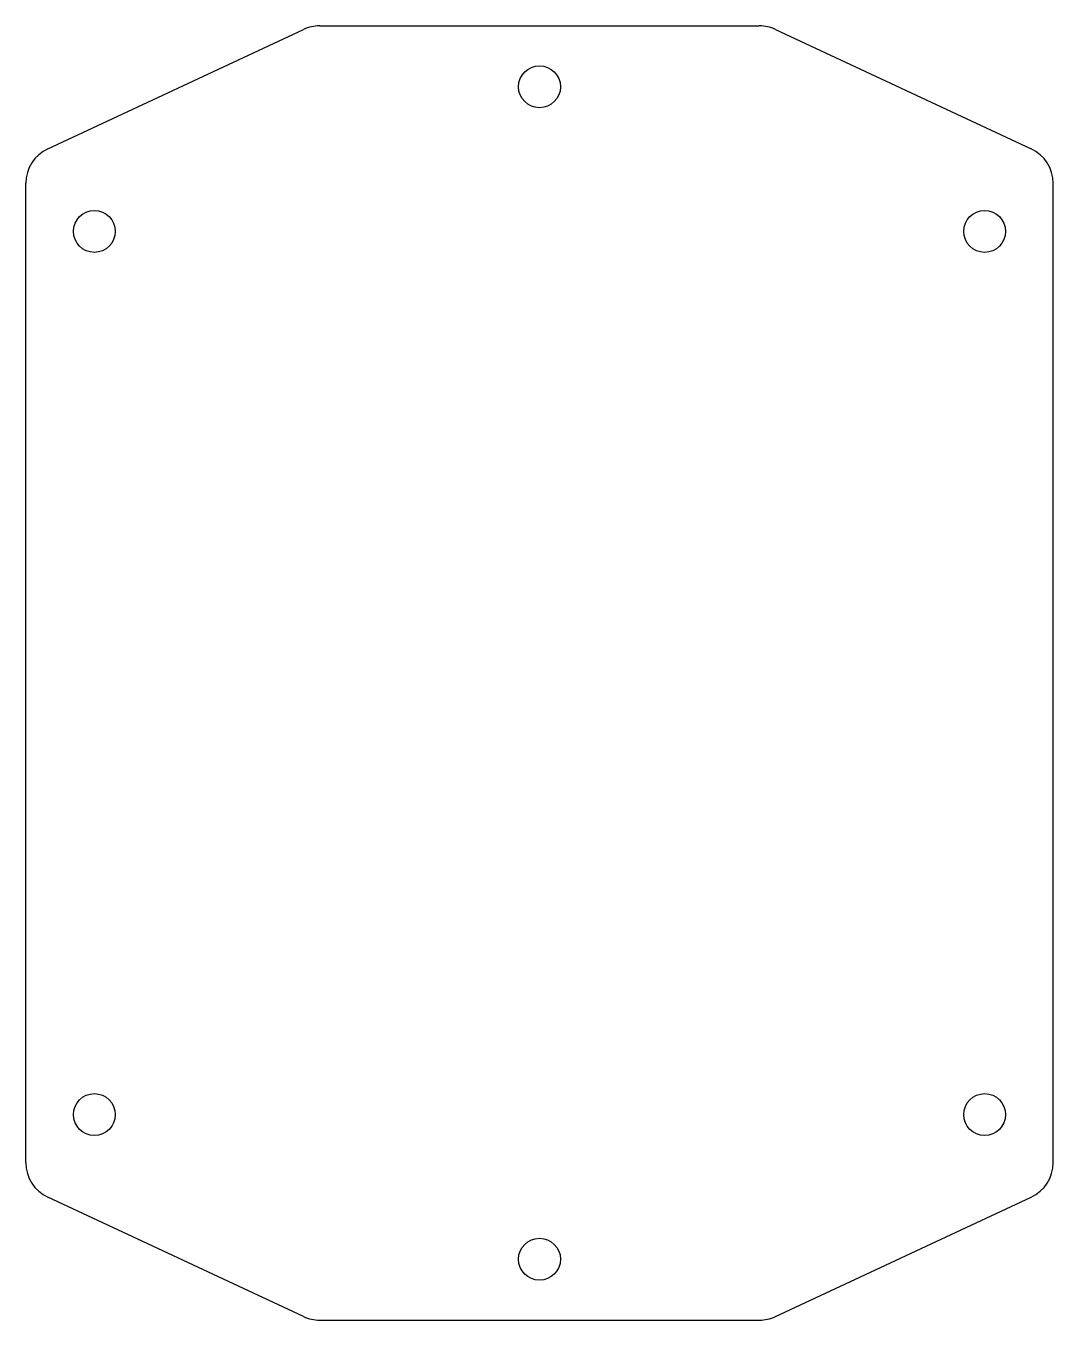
# Model space of a CAD drawing. Header units: millimetres. Extents: x -68 to 68, y -85 to 85.
import ezdxf

# ---------------------------------------------------------------- set-up
doc = ezdxf.new("R2010")
doc.units = ezdxf.units.MM

msp = doc.modelspace()

# ---------------------------------------------------------------- linework, layer by layer
at = {"layer": 'CUT'}
for p, q in [((-28.89, 85), (28.89, 85)), ((-64.61, 68.85), (-31.01, 84.53)), ((31.01, 84.53), (64.61, 68.85)), ((-67.5, -64.32), (-67.5, 64.32)), ((67.5, -64.32), (67.5, 64.32)), ((-31.01, -84.53), (-64.61, -68.85)), ((31.01, -84.53), (64.61, -68.85)), ((-28.89, -85), (28.89, -85))]:
    msp.add_line(p, q, dxfattribs=at)
for centre in [(0, 77), (-58.5, 58), (58.5, 58), (-58.5, -58), (58.5, -58), (0, -77)]:
    msp.add_circle(centre, 2.75, dxfattribs=at)
for centre, start, end in [((-28.89, 80), 90, 115.0169), ((28.89, 80), 64.9831, 90), ((-62.5, 64.32), 115.0169, 180), ((62.5, 64.32), 0, 64.9831), ((-62.5, -64.32), 180, 244.9831), ((62.5, -64.32), 295.0169, 0), ((-28.89, -80), 244.9831, 270), ((28.89, -80), 270, 295.0169)]:
    msp.add_arc(centre, 5, start, end, dxfattribs=at)

doc.saveas('drawing.dxf')
